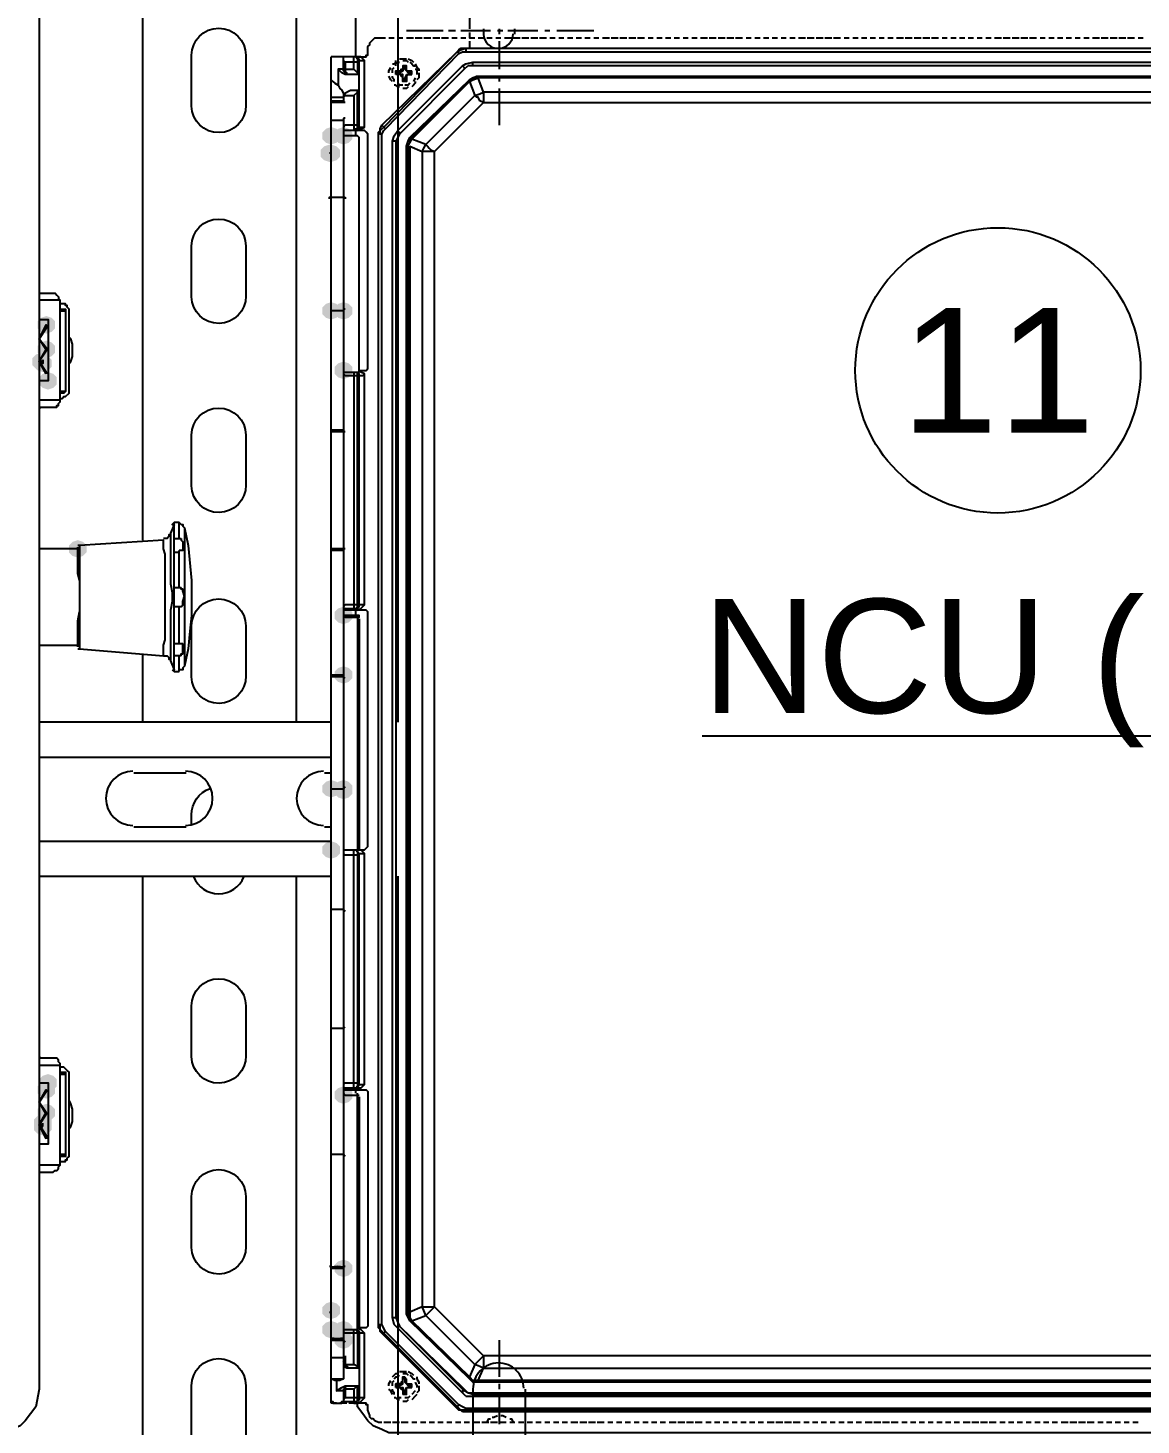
# Model space of a CAD drawing. Header units: feet. Extents: x -159 to 1687, y -48 to 1556.
# Drawn here: x 1329.73 to 1341.44, y 1058.25 to 1072.95 of the extents above; entities that cross this region are included whole.
import ezdxf
from ezdxf.enums import TextEntityAlignment as Align

# ---------------------------------------------------------------- set-up
doc = ezdxf.new("R2010")
doc.units = ezdxf.units.FT
doc.header["$MEASUREMENT"] = 0
for name, color, linetype in [('E-TEXT', 7, 'Continuous'), ('G-ANNO-TEXT', 1, 'Continuous'), ('PDF8_LP_OBJ-Hidden', 7, 'Continuous'), ('PDF8_LP_OBJ-Misc', 7, 'Continuous')]:
    doc.layers.add(name, color=color, linetype=linetype)
doc.styles.add('NEI-A', font='arial.ttf')

# ---------------------------------------------------------------- blocks, each defined once
blk = doc.blocks.new('CIRCTAG')
at = {"color": 0, "linetype": 'ByBlock', "lineweight": -2, "transparency": 16777216}
blk.add_circle((0, 0), 0.125, dxfattribs=at)
at = {"layer": 'E-TEXT', "color": 0, "transparency": 16777216, "style": 'NEI-A'}
blk.add_attdef('TAGNUMBER', text='', height=0.1, dxfattribs=at).set_placement((0, 0), align=Align.MIDDLE_CENTER)

msp = doc.modelspace()

# ---------------------------------------------------------------- hatches: boundary and pattern name
at = {"layer": 'PDF8_LP_OBJ-Misc', "transparency": 33554559}
for points in [[(1332.92076, 1071.90408), (1332.86554, 1071.88567), (1332.82872, 1071.84885), (1332.82872, 1071.77522), (1332.86554, 1071.7384), (1332.92076, 1071.71999), (1332.97599, 1071.7384), (1333.01281, 1071.77522), (1333.01281, 1071.84885), (1332.97599, 1071.88567)], [(1333.04963, 1071.90408), (1332.9944, 1071.88567), (1332.95758, 1071.84885), (1332.95758, 1071.77522), (1332.9944, 1071.7384), (1333.04963, 1071.71999), (1333.10486, 1071.7384), (1333.14168, 1071.77522), (1333.14168, 1071.84885), (1333.10486, 1071.88567)], [(1332.90235, 1071.71999), (1332.84713, 1071.70158), (1332.81031, 1071.66476), (1332.81031, 1071.59112), (1332.84713, 1071.5543), (1332.90235, 1071.53589), (1332.95758, 1071.5543), (1332.9944, 1071.59112), (1332.9944, 1071.66476), (1332.95758, 1071.70158)], [(1332.92076, 1071.71999), (1332.86554, 1071.70158), (1332.82872, 1071.66476), (1332.82872, 1071.59112), (1332.86554, 1071.5543), (1332.92076, 1071.53589), (1332.97599, 1071.5543), (1333.01281, 1071.59112), (1333.01281, 1071.66476), (1332.97599, 1071.70158)], [(1332.92076, 1070.06314), (1332.86554, 1070.04473), (1332.82872, 1070.00791), (1332.82872, 1069.93427), (1332.86554, 1069.89745), (1332.92076, 1069.87905), (1332.97599, 1069.89745), (1333.01281, 1069.93427), (1333.01281, 1070.00791), (1332.97599, 1070.04473)], [(1333.04963, 1070.06314), (1332.9944, 1070.04473), (1332.95758, 1070.00791), (1332.95758, 1069.93427), (1332.9944, 1069.89745), (1333.04963, 1069.87905), (1333.10486, 1069.89745), (1333.14168, 1069.93427), (1333.14168, 1070.00791), (1333.10486, 1070.04473)], [(1329.92414, 1069.91586), (1329.86891, 1069.89745), (1329.83209, 1069.86064), (1329.83209, 1069.787), (1329.86891, 1069.75018), (1329.92414, 1069.73177), (1329.97937, 1069.75018), (1330.01619, 1069.787), (1330.01619, 1069.86064), (1329.97937, 1069.89745)], [(1329.92414, 1069.65813), (1329.86891, 1069.63972), (1329.83209, 1069.6029), (1329.83209, 1069.52927), (1329.86891, 1069.49245), (1329.92414, 1069.47404), (1329.97937, 1069.49245), (1330.01619, 1069.52927), (1330.01619, 1069.6029), (1329.97937, 1069.63972)], [(1329.86891, 1069.52927), (1329.81368, 1069.51086), (1329.77687, 1069.47404), (1329.77687, 1069.4004), (1329.81368, 1069.36358), (1329.86891, 1069.34517), (1329.92414, 1069.36358), (1329.96096, 1069.4004), (1329.96096, 1069.47404), (1329.92414, 1069.51086)], [(1329.88732, 1069.51086), (1329.83209, 1069.49245), (1329.79528, 1069.45563), (1329.79528, 1069.38199), (1329.83209, 1069.34517), (1329.88732, 1069.32676), (1329.94255, 1069.34517), (1329.97937, 1069.38199), (1329.97937, 1069.45563), (1329.94255, 1069.49245)], [(1329.94255, 1069.32676), (1329.88732, 1069.30835), (1329.8505, 1069.27153), (1329.8505, 1069.1979), (1329.88732, 1069.16108), (1329.94255, 1069.14267), (1329.99778, 1069.16108), (1330.0346, 1069.1979), (1330.0346, 1069.27153), (1329.99778, 1069.30835)], [(1333.04963, 1069.43722), (1332.9944, 1069.41881), (1332.95758, 1069.38199), (1332.95758, 1069.30835), (1332.9944, 1069.27153), (1333.04963, 1069.25312), (1333.10486, 1069.27153), (1333.14168, 1069.30835), (1333.14168, 1069.38199), (1333.10486, 1069.41881)], [(1330.25551, 1067.55946), (1330.20028, 1067.54105), (1330.16346, 1067.50423), (1330.16346, 1067.43059), (1330.20028, 1067.39377), (1330.25551, 1067.37536), (1330.31074, 1067.39377), (1330.34756, 1067.43059), (1330.34756, 1067.50423), (1330.31074, 1067.54105)], [(1333.04963, 1066.8599), (1332.9944, 1066.84149), (1332.95758, 1066.80467), (1332.95758, 1066.73103), (1332.9944, 1066.69421), (1333.04963, 1066.67581), (1333.10486, 1066.69421), (1333.14168, 1066.73103), (1333.14168, 1066.80467), (1333.10486, 1066.84149)], [(1333.04963, 1066.23398), (1332.9944, 1066.21557), (1332.95758, 1066.17875), (1332.95758, 1066.10511), (1332.9944, 1066.06829), (1333.04963, 1066.04989), (1333.10486, 1066.06829), (1333.14168, 1066.10511), (1333.14168, 1066.17875), (1333.10486, 1066.21557)], [(1332.92076, 1065.03737), (1332.86554, 1065.01896), (1332.82872, 1064.98214), (1332.82872, 1064.9085), (1332.86554, 1064.87168), (1332.92076, 1064.85327), (1332.97599, 1064.87168), (1333.01281, 1064.9085), (1333.01281, 1064.98214), (1332.97599, 1065.01896)], [(1333.04963, 1065.03737), (1332.9944, 1065.01896), (1332.95758, 1064.98214), (1332.95758, 1064.9085), (1332.9944, 1064.87168), (1333.04963, 1064.85327), (1333.10486, 1064.87168), (1333.14168, 1064.9085), (1333.14168, 1064.98214), (1333.10486, 1065.01896)], [(1333.04963, 1065.01896), (1332.9944, 1065.00055), (1332.95758, 1064.96373), (1332.95758, 1064.89009), (1332.9944, 1064.85327), (1333.04963, 1064.83486), (1333.10486, 1064.85327), (1333.14168, 1064.89009), (1333.14168, 1064.96373), (1333.10486, 1065.00055)], [(1332.92076, 1064.39304), (1332.86554, 1064.37463), (1332.82872, 1064.33781), (1332.82872, 1064.26417), (1332.86554, 1064.22735), (1332.92076, 1064.20894), (1332.97599, 1064.22735), (1333.01281, 1064.26417), (1333.01281, 1064.33781), (1332.97599, 1064.37463)], [(1329.92414, 1061.87095), (1329.86891, 1061.85254), (1329.83209, 1061.81572), (1329.83209, 1061.74208), (1329.86891, 1061.70526), (1329.92414, 1061.68685), (1329.97937, 1061.70526), (1330.01619, 1061.74208), (1330.01619, 1061.81572), (1329.97937, 1061.85254)], [(1329.94255, 1061.94458), (1329.88732, 1061.92617), (1329.8505, 1061.88935), (1329.8505, 1061.81572), (1329.88732, 1061.7789), (1329.94255, 1061.76049), (1329.99778, 1061.7789), (1330.0346, 1061.81572), (1330.0346, 1061.88935), (1329.99778, 1061.92617)], [(1333.04963, 1061.81572), (1332.9944, 1061.79731), (1332.95758, 1061.76049), (1332.95758, 1061.68685), (1332.9944, 1061.65003), (1333.04963, 1061.63162), (1333.10486, 1061.65003), (1333.14168, 1061.68685), (1333.14168, 1061.76049), (1333.10486, 1061.79731)], [(1329.92414, 1061.63162), (1329.86891, 1061.61321), (1329.83209, 1061.57639), (1329.83209, 1061.50276), (1329.86891, 1061.46594), (1329.92414, 1061.44753), (1329.97937, 1061.46594), (1330.01619, 1061.50276), (1330.01619, 1061.57639), (1329.97937, 1061.61321)], [(1329.88732, 1061.52117), (1329.83209, 1061.50276), (1329.79528, 1061.46594), (1329.79528, 1061.3923), (1329.83209, 1061.35548), (1329.88732, 1061.33707), (1329.94255, 1061.35548), (1329.97937, 1061.3923), (1329.97937, 1061.46594), (1329.94255, 1061.50276)], [(1329.88732, 1061.48435), (1329.83209, 1061.46594), (1329.79528, 1061.42912), (1329.79528, 1061.35548), (1329.83209, 1061.31866), (1329.88732, 1061.30025), (1329.94255, 1061.31866), (1329.97937, 1061.35548), (1329.97937, 1061.42912), (1329.94255, 1061.46594)], [(1333.04963, 1059.99318), (1332.9944, 1059.97477), (1332.95758, 1059.93796), (1332.95758, 1059.86432), (1332.9944, 1059.8275), (1333.04963, 1059.80909), (1333.10486, 1059.8275), (1333.14168, 1059.86432), (1333.14168, 1059.93796), (1333.10486, 1059.97477)], [(1332.92076, 1059.55136), (1332.86554, 1059.53295), (1332.82872, 1059.49613), (1332.82872, 1059.42249), (1332.86554, 1059.38567), (1332.92076, 1059.36726), (1332.97599, 1059.38567), (1333.01281, 1059.42249), (1333.01281, 1059.49613), (1332.97599, 1059.53295)], [(1332.92076, 1059.34885), (1332.86554, 1059.33044), (1332.82872, 1059.29363), (1332.82872, 1059.21999), (1332.86554, 1059.18317), (1332.92076, 1059.16476), (1332.97599, 1059.18317), (1333.01281, 1059.21999), (1333.01281, 1059.29363), (1332.97599, 1059.33044)], [(1333.04963, 1059.34885), (1332.9944, 1059.33044), (1332.95758, 1059.29363), (1332.95758, 1059.21999), (1332.9944, 1059.18317), (1333.04963, 1059.16476), (1333.10486, 1059.18317), (1333.14168, 1059.21999), (1333.14168, 1059.29363), (1333.10486, 1059.33044)], [(1333.04963, 1059.2384), (1332.9944, 1059.21999), (1332.95758, 1059.18317), (1332.95758, 1059.10953), (1332.9944, 1059.07271), (1333.04963, 1059.0543), (1333.10486, 1059.07271), (1333.14168, 1059.10953), (1333.14168, 1059.18317), (1333.10486, 1059.21999)]]:
    msp.add_hatch(color=256, dxfattribs=at).paths.add_polyline_path(points)

# ---------------------------------------------------------------- linework, layer by layer
at = {"color": 1}
for points in [[(1331.11111, 1123.70604), (1331.48887, 1122.46565), (1333.68348, 1121.47693), (1337.53304, 1122.5016), (1341.83232, 1123.47235), (1345.14223, 1123.05888), (1347.26488, 1118.43886), (1347.48285, 1113.72258), (1347.48337, 1106.64059), (1347.39228, 1093.00311), (1347.34645, 1078.92862), (1346.93039, 1071.62927), (1346.22217, 1069.59654)], [(1331.75346, 1123.68481), (1332.11366, 1122.46993), (1333.82462, 1121.97498), (1336.34604, 1122.33495), (1339.63288, 1122.91989), (1342.42445, 1123.27985), (1344.04536, 1123.41484), (1345.44114, 1123.09987), (1346.2516, 1121.97498), (1346.70185, 1119.59022), (1346.97201, 1109.55621), (1346.96263, 1098.33817), (1347.03399, 1081.90764), (1347.46603, 1074.49584), (1346.96199, 1071.47356), (1346.16991, 1069.74654), (1346.09186, 1069.74679)]]:
    msp.add_spline(points, degree=3, dxfattribs=at)
at = {"layer": 'PDF8_LP_OBJ-Hidden', "lineweight": 25}
for p, q in [((1333.67555, 1072.45636), (1333.60191, 1072.45636)), ((1333.71237, 1058.74134), (1333.67555, 1058.74134)), ((1333.69396, 1058.75975), (1333.69396, 1058.70452)), ((1333.67555, 1058.68611), (1333.60191, 1058.68611)), ((1333.67555, 1058.6493), (1333.67555, 1058.57566)), ((1333.71237, 1058.57566), (1333.71237, 1058.6493))]:
    msp.add_line(p, q, dxfattribs=at)
for points in [[(1334.66966, 1073.24797), (1334.57761, 1073.24797), (1334.52238, 1073.22956), (1334.48557, 1073.21115), (1334.44875, 1073.17433), (1334.41193, 1073.13751), (1334.39352, 1073.10069), (1334.37511, 1073.04547), (1334.37511, 1072.93501)], [(1334.37511, 1072.89819), (1334.37511, 1072.84296), (1334.43034, 1072.84296)], [(1333.1785, 1072.64046), (1333.28895, 1072.64046), (1333.28895, 1072.65887), (1333.30736, 1072.65887), (1333.30736, 1072.75092), (1333.32577, 1072.76933), (1333.32577, 1072.78773), (1333.36259, 1072.82455), (1333.381, 1072.84296), (1333.49146, 1072.84296)], [(1333.52828, 1072.84296), (1333.5835, 1072.84296)], [(1333.62032, 1072.84296), (1333.67555, 1072.84296)], [(1333.71237, 1072.84296), (1333.78601, 1072.84296)], [(1333.80442, 1072.84296), (1333.87805, 1072.84296)], [(1333.89646, 1072.84296), (1333.9701, 1072.84296)], [(1333.98851, 1072.84296), (1334.06215, 1072.84296)], [(1334.08056, 1072.84296), (1334.1542, 1072.84296)], [(1334.19101, 1072.84296), (1334.24624, 1072.84296)], [(1334.28306, 1072.84296), (1334.33829, 1072.84296)], [(1334.37511, 1072.80614), (1334.37511, 1072.73251)], [(1334.46716, 1072.84296), (1334.52238, 1072.84296)], [(1334.5592, 1072.84296), (1334.61443, 1072.84296)], [(1334.65125, 1072.84296), (1334.70648, 1072.84296)], [(1334.7433, 1072.84296), (1334.81694, 1072.84296)], [(1334.83534, 1072.84296), (1334.90898, 1072.84296)], [(1334.92739, 1072.84296), (1335.00103, 1072.84296)], [(1335.01944, 1072.84296), (1335.09308, 1072.84296)], [(1335.11149, 1072.84296), (1335.18512, 1072.84296)], [(1335.22194, 1072.84296), (1335.27717, 1072.84296)], [(1335.31399, 1072.84296), (1335.36922, 1072.84296)], [(1335.40604, 1072.84296), (1335.46126, 1072.84296)], [(1335.49808, 1072.84296), (1335.55331, 1072.84296)], [(1335.59013, 1072.84296), (1335.64536, 1072.84296)], [(1335.68218, 1072.84296), (1335.73741, 1072.84296)], [(1335.77423, 1072.84296), (1335.84786, 1072.84296)], [(1335.86627, 1072.84296), (1335.93991, 1072.84296)], [(1335.95832, 1072.84296), (1336.03196, 1072.84296)], [(1336.05037, 1072.84296), (1336.124, 1072.84296)], [(1336.14241, 1072.84296), (1336.21605, 1072.84296)], [(1336.25287, 1072.84296), (1336.3081, 1072.84296)], [(1336.34492, 1072.84296), (1336.40015, 1072.84296)], [(1336.43696, 1072.84296), (1336.49219, 1072.84296)], [(1336.52901, 1072.84296), (1336.58424, 1072.84296)], [(1336.62106, 1072.84296), (1336.67629, 1072.84296)], [(1336.71311, 1072.84296), (1336.76833, 1072.84296)], [(1336.80515, 1072.84296), (1336.87879, 1072.84296)], [(1336.8972, 1072.84296), (1336.97084, 1072.84296)], [(1336.98925, 1072.84296), (1337.06288, 1072.84296)], [(1337.08129, 1072.84296), (1337.15493, 1072.84296)], [(1337.17334, 1072.84296), (1337.24698, 1072.84296)], [(1337.2838, 1072.84296), (1337.33903, 1072.84296)], [(1337.37585, 1072.84296), (1337.43107, 1072.84296)], [(1337.46789, 1072.84296), (1337.52312, 1072.84296)], [(1337.55994, 1072.84296), (1337.61517, 1072.84296)], [(1337.65199, 1072.84296), (1337.70721, 1072.84296)], [(1337.74403, 1072.84296), (1337.79926, 1072.84296)], [(1337.83608, 1072.84296), (1337.90972, 1072.84296)], [(1337.92813, 1072.84296), (1338.00177, 1072.84296)], [(1338.02018, 1072.84296), (1338.09381, 1072.84296)], [(1338.11222, 1072.84296), (1338.18586, 1072.84296)], [(1338.20427, 1072.84296), (1338.27791, 1072.84296)], [(1338.31473, 1072.84296), (1338.36995, 1072.84296)], [(1338.40677, 1072.84296), (1338.462, 1072.84296)], [(1338.49882, 1072.84296), (1338.55405, 1072.84296)], [(1338.59087, 1072.84296), (1338.6461, 1072.84296)], [(1338.68291, 1072.84296), (1338.73814, 1072.84296)], [(1338.77496, 1072.84296), (1338.83019, 1072.84296)], [(1338.86701, 1072.84296), (1338.94065, 1072.84296)], [(1338.95906, 1072.84296), (1339.03269, 1072.84296)], [(1339.0511, 1072.84296), (1339.12474, 1072.84296)], [(1339.14315, 1072.84296), (1339.21679, 1072.84296)], [(1339.2352, 1072.84296), (1339.30883, 1072.84296)], [(1339.34565, 1072.84296), (1339.40088, 1072.84296)], [(1339.4377, 1072.84296), (1339.49293, 1072.84296)], [(1339.52975, 1072.84296), (1339.58498, 1072.84296)], [(1339.62179, 1072.84296), (1339.67702, 1072.84296)], [(1339.71384, 1072.84296), (1339.76907, 1072.84296)], [(1339.80589, 1072.84296), (1339.86112, 1072.84296)], [(1339.89794, 1072.84296), (1339.97157, 1072.84296)], [(1339.98998, 1072.84296), (1340.06362, 1072.84296)], [(1340.08203, 1072.84296), (1340.15567, 1072.84296)], [(1340.17408, 1072.84296), (1340.24772, 1072.84296)], [(1340.26612, 1072.84296), (1340.33976, 1072.84296)], [(1340.37658, 1072.84296), (1340.43181, 1072.84296)], [(1340.46863, 1072.84296), (1340.52386, 1072.84296)], [(1340.56068, 1072.84296), (1340.6159, 1072.84296)], [(1340.65272, 1072.84296), (1340.70795, 1072.84296)], [(1340.74477, 1072.84296), (1340.8, 1072.84296)], [(1340.83682, 1072.84296), (1340.89205, 1072.84296)], [(1340.92886, 1072.84296), (1341.0025, 1072.84296)], [(1341.02091, 1072.84296), (1341.09455, 1072.84296)], [(1341.11296, 1072.84296), (1341.1866, 1072.84296)], [(1341.20501, 1072.84296), (1341.27864, 1072.84296)], [(1341.29705, 1072.84296), (1341.37069, 1072.84296)], [(1341.40751, 1072.84296), (1341.46274, 1072.84296)], [(1333.56509, 1072.56682), (1333.5835, 1072.56682), (1333.60191, 1072.58523), (1333.60191, 1072.60364)], [(1333.60191, 1072.54841), (1333.60191, 1072.56682), (1333.62032, 1072.58523), (1333.63873, 1072.58523)], [(1333.63873, 1072.62205), (1333.71237, 1072.62205)], [(1333.67555, 1072.60364), (1333.71237, 1072.60364), (1333.73078, 1072.58523)], [(1333.73078, 1072.62205), (1333.7676, 1072.60364), (1333.78601, 1072.58523)], [(1333.74919, 1072.58523), (1333.7676, 1072.56682), (1333.78601, 1072.54841), (1333.80442, 1072.54841)], [(1333.80442, 1072.56682), (1333.82283, 1072.53), (1333.84124, 1072.51159), (1333.84124, 1072.49318)], [(1333.52828, 1072.47477), (1333.52828, 1072.49318), (1333.54668, 1072.53)], [(1333.56509, 1072.38273), (1333.54668, 1072.40114), (1333.52828, 1072.43796)], [(1333.56509, 1072.47477), (1333.56509, 1072.51159), (1333.5835, 1072.53)], [(1333.5835, 1072.38273), (1333.5835, 1072.40114), (1333.56509, 1072.41955), (1333.56509, 1072.43796)], [(1333.60191, 1072.49318), (1333.67555, 1072.49318), (1333.63873, 1072.47477), (1333.63873, 1072.49318)], [(1333.60191, 1072.45636), (1333.60191, 1072.49318), (1333.62032, 1072.47477), (1333.63873, 1072.47477)], [(1333.62032, 1072.45636), (1333.62032, 1072.47477)], [(1333.65714, 1072.49318), (1333.65714, 1072.51159), (1333.67555, 1072.51159)], [(1333.71237, 1072.38273), (1333.67555, 1072.38273), (1333.67555, 1072.45636), (1333.65714, 1072.43796), (1333.67555, 1072.43796)], [(1333.65714, 1072.43796), (1333.65714, 1072.45636)], [(1333.73078, 1072.49318), (1333.73078, 1072.47477), (1333.71237, 1072.49318), (1333.71237, 1072.54841), (1333.67555, 1072.54841), (1333.67555, 1072.49318)], [(1333.69396, 1072.54841), (1333.69396, 1072.51159)], [(1333.71237, 1072.51159), (1333.69396, 1072.51159), (1333.71237, 1072.49318), (1333.7676, 1072.49318)], [(1333.71237, 1072.45636), (1333.71237, 1072.38273), (1333.69396, 1072.40114), (1333.69396, 1072.41955)], [(1333.71237, 1072.45636), (1333.69396, 1072.41955), (1333.71237, 1072.41955)], [(1333.71237, 1072.45636), (1333.7676, 1072.45636)], [(1333.73078, 1072.45636), (1333.71237, 1072.43796)], [(1333.7676, 1072.47477), (1333.73078, 1072.47477)], [(1333.7676, 1072.45636), (1333.7676, 1072.49318)], [(1333.80442, 1072.41955), (1333.78601, 1072.38273)], [(1333.80442, 1072.51159), (1333.82283, 1072.51159), (1333.82283, 1072.45636)], [(1333.84124, 1072.47477), (1333.84124, 1072.41955), (1333.82283, 1072.40114)], [(1333.63873, 1072.3275), (1333.62032, 1072.3275), (1333.60191, 1072.34591), (1333.5835, 1072.34591)], [(1333.67555, 1072.34591), (1333.63873, 1072.34591), (1333.62032, 1072.36432)], [(1333.69396, 1072.40114), (1333.67555, 1072.40114)], [(1333.73078, 1072.3275), (1333.71237, 1072.30909), (1333.67555, 1072.30909)], [(1333.74919, 1072.36432), (1333.73078, 1072.34591), (1333.69396, 1072.34591)], [(1333.80442, 1072.38273), (1333.80442, 1072.36432), (1333.78601, 1072.34591), (1333.7676, 1072.3275)], [(1333.56509, 1058.75975), (1333.5835, 1058.77816), (1333.60191, 1058.79657), (1333.62032, 1058.79657)], [(1333.5835, 1058.74134), (1333.60191, 1058.75975), (1333.62032, 1058.75975), (1333.63873, 1058.77816)], [(1333.63873, 1058.81498), (1333.71237, 1058.81498)], [(1333.67555, 1058.79657), (1333.71237, 1058.79657), (1333.73078, 1058.77816)], [(1333.67555, 1058.68611), (1333.67555, 1058.75975), (1333.69396, 1058.75975)], [(1333.73078, 1058.68611), (1333.73078, 1058.66771), (1333.71237, 1058.68611), (1333.71237, 1058.74134)], [(1333.73078, 1058.81498), (1333.7676, 1058.79657), (1333.78601, 1058.77816)], [(1333.74919, 1058.77816), (1333.7676, 1058.75975), (1333.78601, 1058.74134), (1333.80442, 1058.74134)], [(1333.82283, 1058.75975), (1333.82283, 1058.74134), (1333.84124, 1058.70452), (1333.84124, 1058.68611)], [(1333.52828, 1058.66771), (1333.52828, 1058.68611), (1333.54668, 1058.72293)], [(1333.56509, 1058.57566), (1333.54668, 1058.61248), (1333.52828, 1058.63089)], [(1333.56509, 1058.66771), (1333.56509, 1058.70452), (1333.5835, 1058.72293)], [(1333.5835, 1058.57566), (1333.5835, 1058.59407), (1333.56509, 1058.61248), (1333.56509, 1058.63089)], [(1333.60191, 1058.6493), (1333.60191, 1058.68611), (1333.62032, 1058.66771)], [(1333.60191, 1058.6493), (1333.67555, 1058.6493), (1333.65714, 1058.63089), (1333.67555, 1058.63089)], [(1333.62032, 1058.6493), (1333.62032, 1058.66771), (1333.63873, 1058.66771)], [(1333.67555, 1058.68611), (1333.63873, 1058.66771), (1333.63873, 1058.68611)], [(1333.67555, 1058.70452), (1333.65714, 1058.70452), (1333.65714, 1058.68611)], [(1333.65714, 1058.63089), (1333.65714, 1058.6493)], [(1333.69396, 1058.61248), (1333.69396, 1058.59407), (1333.71237, 1058.57566), (1333.67555, 1058.57566)], [(1333.69396, 1058.59407), (1333.67555, 1058.59407)], [(1333.71237, 1058.70452), (1333.69396, 1058.70452), (1333.71237, 1058.68611), (1333.7676, 1058.68611)], [(1333.71237, 1058.61248), (1333.69396, 1058.61248), (1333.71237, 1058.6493)], [(1333.71237, 1058.6493), (1333.7676, 1058.6493)], [(1333.7676, 1058.66771), (1333.73078, 1058.66771)], [(1333.7676, 1058.6493), (1333.7676, 1058.68611)], [(1333.80442, 1058.61248), (1333.7676, 1058.57566)], [(1333.80442, 1058.70452), (1333.82283, 1058.66771), (1333.82283, 1058.6493)], [(1333.84124, 1058.66771), (1333.84124, 1058.61248), (1333.82283, 1058.59407)], [(1332.97599, 1058.48361), (1332.92076, 1058.48361)], [(1333.08645, 1058.48361), (1333.01281, 1058.48361)], [(1333.1785, 1058.48361), (1333.10486, 1058.48361)], [(1333.45464, 1058.28111), (1333.41782, 1058.28111), (1333.381, 1058.29952), (1333.36259, 1058.31793), (1333.34418, 1058.31793), (1333.32577, 1058.33634), (1333.32577, 1058.35475), (1333.30736, 1058.40997), (1333.30736, 1058.4652), (1333.28895, 1058.4652), (1333.28895, 1058.48361), (1333.19691, 1058.48361)], [(1333.63873, 1058.52043), (1333.62032, 1058.52043), (1333.60191, 1058.53884), (1333.5835, 1058.53884)], [(1333.65714, 1058.53884), (1333.63873, 1058.53884), (1333.62032, 1058.55725)], [(1333.73078, 1058.52043), (1333.71237, 1058.50202), (1333.67555, 1058.50202)], [(1333.74919, 1058.55725), (1333.73078, 1058.53884), (1333.69396, 1058.53884)], [(1333.82283, 1058.57566), (1333.80442, 1058.55725), (1333.7676, 1058.52043)], [(1334.5592, 1058.28111), (1334.57761, 1058.31793), (1334.59602, 1058.31793)], [(1334.61443, 1058.33634), (1334.63284, 1058.33634), (1334.66966, 1058.35475)], [(1334.70648, 1058.35475), (1334.72489, 1058.35475), (1334.76171, 1058.33634)], [(1334.79853, 1058.31793), (1334.81694, 1058.31793), (1334.83534, 1058.28111)], [(1333.54668, 1058.28111), (1333.47305, 1058.28111)], [(1333.63873, 1058.28111), (1333.56509, 1058.28111)], [(1333.73078, 1058.28111), (1333.65714, 1058.28111)], [(1333.82283, 1058.28111), (1333.7676, 1058.28111)], [(1333.91487, 1058.28111), (1333.85964, 1058.28111)], [(1334.00692, 1058.28111), (1333.95169, 1058.28111)], [(1334.09897, 1058.28111), (1334.04374, 1058.28111)], [(1334.19101, 1058.28111), (1334.13579, 1058.28111)], [(1334.28306, 1058.28111), (1334.22783, 1058.28111)], [(1334.37511, 1058.28111), (1334.31988, 1058.28111)], [(1334.48557, 1058.28111), (1334.41193, 1058.28111)], [(1334.57761, 1058.28111), (1334.50397, 1058.28111)], [(1334.66966, 1058.28111), (1334.59602, 1058.28111)], [(1334.76171, 1058.28111), (1334.68807, 1058.28111)], [(1334.85375, 1058.28111), (1334.79853, 1058.28111)], [(1334.9458, 1058.28111), (1334.89057, 1058.28111)], [(1335.03785, 1058.28111), (1334.98262, 1058.28111)], [(1335.1299, 1058.28111), (1335.07467, 1058.28111)], [(1335.22194, 1058.28111), (1335.16671, 1058.28111)], [(1335.31399, 1058.28111), (1335.25876, 1058.28111)], [(1335.40604, 1058.28111), (1335.35081, 1058.28111)], [(1335.51649, 1058.28111), (1335.44286, 1058.28111)], [(1335.60854, 1058.28111), (1335.5349, 1058.28111)], [(1335.70059, 1058.28111), (1335.62695, 1058.28111)], [(1335.79263, 1058.28111), (1335.719, 1058.28111)], [(1335.88468, 1058.28111), (1335.82945, 1058.28111)], [(1335.97673, 1058.28111), (1335.9215, 1058.28111)], [(1336.06878, 1058.28111), (1336.01355, 1058.28111)], [(1336.16082, 1058.28111), (1336.10559, 1058.28111)], [(1336.25287, 1058.28111), (1336.19764, 1058.28111)], [(1336.34492, 1058.28111), (1336.28969, 1058.28111)], [(1336.43696, 1058.28111), (1336.38174, 1058.28111)], [(1336.54742, 1058.28111), (1336.47378, 1058.28111)], [(1336.63947, 1058.28111), (1336.56583, 1058.28111)], [(1336.73152, 1058.28111), (1336.65788, 1058.28111)], [(1336.82356, 1058.28111), (1336.74992, 1058.28111)], [(1336.91561, 1058.28111), (1336.86038, 1058.28111)], [(1337.00766, 1058.28111), (1336.95243, 1058.28111)], [(1337.0997, 1058.28111), (1337.04448, 1058.28111)], [(1337.19175, 1058.28111), (1337.13652, 1058.28111)], [(1337.2838, 1058.28111), (1337.22857, 1058.28111)], [(1337.37585, 1058.28111), (1337.32062, 1058.28111)], [(1337.46789, 1058.28111), (1337.41266, 1058.28111)], [(1337.57835, 1058.28111), (1337.50471, 1058.28111)], [(1337.6704, 1058.28111), (1337.59676, 1058.28111)], [(1337.76244, 1058.28111), (1337.68881, 1058.28111)], [(1337.85449, 1058.28111), (1337.78085, 1058.28111)], [(1337.94654, 1058.28111), (1337.89131, 1058.28111)], [(1338.03858, 1058.28111), (1337.98336, 1058.28111)], [(1338.13063, 1058.28111), (1338.0754, 1058.28111)], [(1338.22268, 1058.28111), (1338.16745, 1058.28111)], [(1338.31473, 1058.28111), (1338.2595, 1058.28111)], [(1338.40677, 1058.28111), (1338.35154, 1058.28111)], [(1338.49882, 1058.28111), (1338.44359, 1058.28111)], [(1338.60928, 1058.28111), (1338.53564, 1058.28111)], [(1338.70132, 1058.28111), (1338.62769, 1058.28111)], [(1338.79337, 1058.28111), (1338.71973, 1058.28111)], [(1338.88542, 1058.28111), (1338.81178, 1058.28111)], [(1338.97747, 1058.28111), (1338.92224, 1058.28111)], [(1339.06951, 1058.28111), (1339.01428, 1058.28111)], [(1339.16156, 1058.28111), (1339.10633, 1058.28111)], [(1339.25361, 1058.28111), (1339.19838, 1058.28111)], [(1339.34565, 1058.28111), (1339.29043, 1058.28111)], [(1339.4377, 1058.28111), (1339.38247, 1058.28111)], [(1339.52975, 1058.28111), (1339.47452, 1058.28111)], [(1339.6402, 1058.28111), (1339.56657, 1058.28111)], [(1339.73225, 1058.28111), (1339.65861, 1058.28111)], [(1339.8243, 1058.28111), (1339.75066, 1058.28111)], [(1339.91635, 1058.28111), (1339.84271, 1058.28111)], [(1340.00839, 1058.28111), (1339.95316, 1058.28111)], [(1340.10044, 1058.28111), (1340.04521, 1058.28111)], [(1340.19249, 1058.28111), (1340.13726, 1058.28111)], [(1340.28453, 1058.28111), (1340.22931, 1058.28111)], [(1340.37658, 1058.28111), (1340.32135, 1058.28111)], [(1340.46863, 1058.28111), (1340.4134, 1058.28111)], [(1340.56068, 1058.28111), (1340.50545, 1058.28111)], [(1340.67113, 1058.28111), (1340.59749, 1058.28111)], [(1340.76318, 1058.28111), (1340.68954, 1058.28111)], [(1340.85523, 1058.28111), (1340.78159, 1058.28111)], [(1340.94727, 1058.28111), (1340.87364, 1058.28111)], [(1341.03932, 1058.28111), (1340.98409, 1058.28111)], [(1341.13137, 1058.28111), (1341.07614, 1058.28111)], [(1341.22341, 1058.28111), (1341.16819, 1058.28111)], [(1341.31546, 1058.28111), (1341.26023, 1058.28111)], [(1341.40751, 1058.28111), (1341.35228, 1058.28111)]]:
    msp.add_lwpolyline(points, dxfattribs=at)
at = {"layer": 'PDF8_LP_OBJ-Misc', "lineweight": 25}
for p, q in [((1334.28306, 1072.73251), (1345.1078, 1072.73251)), ((1332.92076, 1058.48361), (1332.92076, 1072.64046)), ((1333.23372, 1072.64046), (1332.92076, 1072.64046)), ((1333.19691, 1072.62205), (1333.19691, 1072.45636)), ((1345.03417, 1072.54841), (1334.3567, 1072.54841)), ((1333.06804, 1072.16181), (1332.92076, 1072.16181)), ((1333.41782, 1059.27522), (1333.41782, 1071.84885)), ((1329.92414, 1069.58449), (1329.92414, 1069.54768)), ((1333.16009, 1069.32676), (1333.16009, 1066.82308)), ((1331.26803, 1067.57787), (1331.34167, 1067.57787)), ((1331.32326, 1067.0624), (1331.32326, 1067.449)), ((1331.34167, 1066.8599), (1331.26803, 1066.8599)), ((1330.25551, 1066.43648), (1330.25551, 1066.71262)), ((1331.34167, 1066.34444), (1331.26803, 1066.34444)), ((1333.23372, 1061.79731), (1333.04963, 1061.79731)), ((1333.19691, 1059.2384), (1333.19691, 1058.8518)), ((1334.30147, 1058.39156), (1333.41782, 1059.27522)), ((1333.16009, 1058.63089), (1333.16009, 1058.48361)), ((1333.19691, 1058.50202), (1333.19691, 1058.66771))]:
    msp.add_line(p, q, dxfattribs=at)
for points in [[(1330.93666, 1083.63089), (1330.93666, 1067.55946)], [(1332.55669, 1065.64488), (1332.55669, 1083.63089)], [(1329.8505, 1073.41366), (1329.8505, 1058.63089), (1329.81368, 1058.44679), (1329.70323, 1058.29952), (1329.648, 1058.24429), (1329.55595, 1058.20747), (1329.48231, 1058.17065), (1317.148, 1058.17065), (1317.07436, 1058.20747), (1316.98232, 1058.24429), (1316.92709, 1058.29952), (1316.87186, 1058.37315), (1316.81663, 1058.44679), (1316.81663, 1058.48361)], [(1333.1785, 1072.64046), (1333.1785, 1073.41366)], [(1346.23078, 1073.41366), (1346.23078, 1058.63089), (1346.19396, 1058.44679), (1346.0835, 1058.29952), (1346.02827, 1058.24429), (1345.93623, 1058.20747), (1345.86259, 1058.17065), (1333.52828, 1058.17065), (1333.45464, 1058.20747), (1333.36259, 1058.24429), (1333.30736, 1058.29952), (1333.25213, 1058.37315), (1333.19691, 1058.44679), (1333.19691, 1058.48361)], [(1333.62444, 1065.64488), (1333.62444, 1073.41366)], [(1334.09897, 1072.9166), (1333.71237, 1072.9166)], [(1334.22783, 1072.9166), (1334.1542, 1072.9166)], [(1334.59602, 1072.9166), (1334.28306, 1072.9166)], [(1334.72489, 1072.9166), (1334.66966, 1072.9166)], [(1334.68807, 1072.93501), (1334.68807, 1072.87978)], [(1335.09308, 1072.9166), (1334.78012, 1072.9166)], [(1334.85375, 1072.87978), (1334.85375, 1072.93501)], [(1335.22194, 1072.9166), (1335.16671, 1072.9166)], [(1335.68218, 1072.9166), (1335.29558, 1072.9166)], [(1333.45464, 1071.83044), (1333.47305, 1071.86726), (1333.49146, 1071.88567), (1334.26465, 1072.67728), (1334.30147, 1072.69569), (1345.08939, 1072.69569), (1345.12621, 1072.67728), (1345.14462, 1072.67728), (1345.14462, 1072.69569), (1345.1078, 1072.7141), (1345.05258, 1072.73251)], [(1334.26465, 1072.67728), (1334.24624, 1072.69569), (1334.28306, 1072.7141), (1334.33829, 1072.73251), (1334.33829, 1072.69569)], [(1334.24624, 1072.69569), (1334.26465, 1072.7141), (1334.28306, 1072.73251)], [(1334.68807, 1072.80614), (1334.68807, 1072.51159)], [(1333.08645, 1072.45636), (1333.08645, 1072.47477), (1333.06804, 1072.47477), (1333.04963, 1072.49318), (1333.04963, 1072.64046)], [(1333.06804, 1072.58523), (1333.04963, 1072.60364)], [(1333.06804, 1072.51159), (1333.16009, 1072.51159), (1333.16009, 1072.64046)], [(1333.06804, 1072.58523), (1333.06804, 1072.47477), (1333.08645, 1072.45636)], [(1333.19691, 1072.58523), (1333.06804, 1072.58523)], [(1333.1785, 1072.64046), (1333.19691, 1072.62205)], [(1333.19691, 1072.64046), (1333.21532, 1072.60364), (1333.19691, 1072.58523)], [(1333.19691, 1071.86726), (1333.23372, 1071.88567), (1333.27054, 1071.90408), (1333.27054, 1072.60364)], [(1333.21532, 1071.88567), (1333.21532, 1072.60364), (1333.27054, 1072.60364), (1333.23372, 1072.64046)], [(1333.49146, 1071.88567), (1333.45464, 1071.92249), (1334.24624, 1072.69569), (1333.47305, 1071.90408)], [(1334.33829, 1058.55725), (1333.5835, 1059.31204), (1333.56509, 1059.38567), (1333.56509, 1071.75681), (1333.5835, 1071.81204), (1333.62032, 1071.86726), (1334.30147, 1072.54841), (1334.33829, 1072.56682), (1334.41193, 1072.58523), (1344.97894, 1072.58523)], [(1334.41193, 1072.54841), (1334.41193, 1072.58523)], [(1333.04963, 1072.51159), (1332.9944, 1072.51159), (1332.9944, 1072.34591)], [(1333.21532, 1072.45636), (1333.06804, 1072.45636), (1333.03122, 1072.47477), (1332.9944, 1072.51159)], [(1333.06804, 1072.49318), (1333.04963, 1072.51159)], [(1333.19691, 1072.47477), (1333.16009, 1072.51159)], [(1333.63873, 1071.83044), (1334.31988, 1072.51159)], [(1334.30147, 1072.54841), (1334.31988, 1072.53), (1334.31988, 1072.51159), (1334.3567, 1072.54841)], [(1345.01576, 1072.38273), (1344.97894, 1072.40114), (1344.97894, 1072.41955), (1334.41193, 1072.41955), (1334.37511, 1072.38273), (1334.41193, 1072.40114), (1334.46716, 1072.41955), (1334.44875, 1072.43796), (1344.94212, 1072.43796), (1344.94212, 1072.41955), (1344.97894, 1072.40114)], [(1334.37511, 1072.40114), (1334.41193, 1072.41955), (1334.44875, 1072.43796)], [(1344.94212, 1072.41955), (1344.86848, 1072.27227), (1334.52238, 1072.27227), (1334.46716, 1072.41955)], [(1334.68807, 1072.43796), (1334.68807, 1072.38273)], [(1332.92076, 1072.40114), (1332.93917, 1072.38273), (1332.95758, 1072.36432), (1332.9944, 1072.34591), (1333.01281, 1072.30909), (1333.03122, 1072.29068), (1333.04963, 1072.25386), (1333.04963, 1072.16181)], [(1333.04963, 1072.25386), (1333.12327, 1072.29068), (1333.21532, 1072.29068)], [(1333.04963, 1072.21704), (1333.06804, 1072.23545), (1333.16009, 1072.23545), (1333.19691, 1072.27227)], [(1333.19691, 1071.86726), (1333.19691, 1072.29068)], [(1334.68807, 1072.30909), (1334.68807, 1071.92249)], [(1332.92076, 1072.21704), (1333.04963, 1072.21704)], [(1332.92076, 1072.18022), (1333.04963, 1072.18022)], [(1333.06804, 1072.25386), (1333.04963, 1072.23545)], [(1333.16009, 1072.23545), (1333.16009, 1071.86726), (1333.1785, 1071.88567), (1333.21532, 1071.88567)], [(1333.04963, 1071.99613), (1333.04963, 1058.74134), (1333.01281, 1058.72293), (1332.95758, 1058.72293), (1332.92076, 1058.74134), (1333.04963, 1058.74134)], [(1332.92076, 1071.97772), (1333.04963, 1071.97772)], [(1333.06804, 1071.99613), (1333.04963, 1071.99613)], [(1333.19691, 1071.92249), (1333.06804, 1071.92249), (1333.04963, 1071.90408)], [(1333.19691, 1066.82308), (1333.23372, 1066.84149), (1333.27054, 1066.87831), (1333.27054, 1069.30835), (1333.23372, 1069.32676), (1333.21532, 1069.34517), (1333.28895, 1069.34517), (1333.30736, 1069.36358), (1333.30736, 1071.83044), (1333.28895, 1071.84885), (1333.27054, 1071.86726), (1333.04963, 1071.86726)], [(1333.1785, 1071.81204), (1333.1785, 1071.86726)], [(1333.19691, 1071.92249), (1333.21532, 1071.90408), (1333.27054, 1071.90408)], [(1333.41782, 1071.84885), (1333.43623, 1071.86726)], [(1333.43623, 1071.88567), (1333.45464, 1071.92249)], [(1333.43623, 1071.86726), (1333.47305, 1071.90408)], [(1333.63873, 1071.83044), (1333.62032, 1071.79363), (1333.60191, 1071.7384)], [(1333.62032, 1071.86726), (1333.62032, 1071.84885), (1333.63873, 1071.84885), (1333.63873, 1071.83044)], [(1333.04963, 1069.32676), (1333.21532, 1069.32676), (1333.21532, 1071.79363), (1333.19691, 1071.81204), (1333.04963, 1071.81204)], [(1333.62032, 1071.79363), (1333.60191, 1071.75681), (1333.56509, 1071.75681)], [(1333.60191, 1071.7384), (1333.60191, 1059.38567), (1333.62032, 1059.33044)], [(1333.71237, 1071.70158), (1333.73078, 1071.75681), (1333.74919, 1071.79363)], [(1333.73078, 1059.4409), (1333.71237, 1059.42249), (1333.71237, 1071.70158)], [(1333.73078, 1071.70158), (1333.74919, 1071.7384), (1333.7676, 1071.77522), (1333.7676, 1071.79363), (1333.74919, 1071.77522), (1333.74919, 1071.7384), (1333.73078, 1071.71999), (1333.73078, 1059.40408), (1333.74919, 1059.38567)], [(1333.74919, 1071.70158), (1333.87805, 1071.64635), (1333.87805, 1059.49613), (1333.74919, 1059.4409)], [(1333.74919, 1071.70158), (1333.74919, 1059.36726), (1333.7676, 1059.34885), (1333.74919, 1059.38567)], [(1332.92076, 1071.62794), (1332.90235, 1071.62794)], [(1333.71237, 1059.42249), (1333.73078, 1071.48067)], [(1332.90235, 1071.1493), (1332.90235, 1071.16771), (1333.06804, 1071.16771)], [(1333.06804, 1071.16771), (1333.06804, 1071.1493)], [(1329.8505, 1070.15519), (1330.01619, 1070.15519), (1330.0346, 1070.13678), (1330.05301, 1070.11837), (1330.05301, 1070.09996), (1330.07142, 1070.08155)], [(1329.8505, 1068.95857), (1330.0346, 1068.95857), (1330.0346, 1068.97698), (1330.05301, 1068.97698), (1330.05301, 1068.99539), (1330.07142, 1069.0138), (1330.07142, 1070.08155), (1329.8505, 1070.08155)], [(1330.07142, 1069.05062), (1330.08983, 1069.05062), (1330.10824, 1069.06903), (1330.12664, 1069.06903), (1330.16346, 1069.10585), (1330.16346, 1069.9895), (1330.14505, 1070.00791), (1330.14505, 1070.02632), (1330.12664, 1070.02632), (1330.12664, 1070.04473), (1330.07142, 1070.04473)], [(1330.07142, 1069.9895), (1330.12664, 1069.9895), (1330.12664, 1069.12426), (1330.10824, 1069.10585), (1330.07142, 1069.10585)], [(1330.07142, 1069.97109), (1330.12664, 1069.97109)], [(1333.04963, 1069.97109), (1332.92076, 1069.97109)], [(1333.06804, 1069.9895), (1333.04963, 1069.9895)], [(1329.8505, 1069.87905), (1329.94255, 1069.87905), (1329.94255, 1069.23472), (1329.8505, 1069.23472)], [(1329.8505, 1069.67654), (1329.92414, 1069.82382), (1329.92414, 1069.787), (1329.8505, 1069.67654), (1329.92414, 1069.58449)], [(1329.92414, 1069.56609), (1329.8505, 1069.67654)], [(1330.16346, 1069.41881), (1330.18187, 1069.43722), (1330.20028, 1069.49245), (1330.20028, 1069.62131), (1330.18187, 1069.67654), (1330.16346, 1069.69495)], [(1329.92414, 1069.30835), (1329.8505, 1069.43722), (1329.92414, 1069.56609)], [(1329.92414, 1069.54768), (1329.8505, 1069.43722), (1329.92414, 1069.32676)], [(1329.92414, 1069.32676), (1329.92414, 1069.30835)], [(1333.1785, 1066.82308), (1333.19691, 1066.84149), (1333.21532, 1066.8599), (1333.21532, 1069.30835), (1333.19691, 1069.32676)], [(1333.1785, 1066.84149), (1333.19691, 1066.8599), (1333.19691, 1069.32676)], [(1333.04963, 1069.30835), (1333.06804, 1069.28994), (1333.25213, 1069.28994)], [(1333.25213, 1069.28994), (1333.27054, 1069.30835)], [(1330.07142, 1069.03221), (1329.8505, 1069.03221)], [(1330.12664, 1069.12426), (1330.07142, 1069.12426)], [(1329.8505, 1068.94016), (1329.86891, 1068.95857)], [(1332.92076, 1068.71925), (1333.04963, 1068.71925)], [(1332.92076, 1068.70084), (1333.06804, 1068.70084)], [(1331.24962, 1066.19716), (1331.26803, 1066.17875), (1331.26803, 1067.74355), (1331.24962, 1067.72514), (1331.26803, 1067.72514), (1331.23121, 1067.6331), (1331.23121, 1067.09922), (1331.24962, 1067.00718), (1331.24962, 1066.91513), (1331.23121, 1066.82308), (1331.23121, 1066.28921), (1331.26803, 1066.19716)], [(1331.32326, 1067.74355), (1331.26803, 1067.74355)], [(1331.32326, 1067.57787), (1331.32326, 1067.74355), (1331.34167, 1067.72514), (1331.36008, 1067.72514), (1331.36008, 1067.70673), (1331.37849, 1067.68832), (1331.37849, 1066.23398)], [(1330.25551, 1066.41807), (1330.27392, 1066.41807), (1331.15757, 1066.34444), (1331.15757, 1066.45489), (1331.17598, 1066.51012), (1331.17598, 1067.41218), (1331.15757, 1067.46741), (1331.15757, 1067.55946), (1330.27392, 1067.50423), (1330.27392, 1066.41807)], [(1331.23121, 1067.61469), (1331.2128, 1067.61469), (1331.2128, 1067.59628), (1331.19439, 1067.57787), (1331.15757, 1067.57787)], [(1331.37849, 1067.68832), (1331.4153, 1067.50423), (1331.45212, 1067.13604), (1331.45212, 1066.76785), (1331.43371, 1066.60217), (1331.4153, 1066.41807), (1331.37849, 1066.23398), (1331.36008, 1066.21557), (1331.36008, 1066.19716), (1331.32326, 1066.19716)], [(1331.34167, 1067.57787), (1331.34167, 1067.55946), (1331.36008, 1067.54105), (1331.36008, 1067.449), (1331.32326, 1067.449)], [(1330.25551, 1067.46741), (1329.8505, 1067.46741)], [(1330.27392, 1067.50423), (1330.25551, 1067.50423)], [(1330.27392, 1067.13604), (1330.25551, 1067.20968), (1330.25551, 1067.48582)], [(1331.32326, 1067.43059), (1331.26803, 1067.43059)], [(1333.06804, 1067.46741), (1332.92076, 1067.46741)], [(1333.04963, 1067.449), (1332.92076, 1067.449)], [(1330.27392, 1067.15445), (1330.25551, 1067.2465)], [(1331.26803, 1067.0624), (1331.34167, 1067.0624)], [(1331.34167, 1066.8599), (1331.36008, 1066.87831), (1331.36008, 1066.91513), (1331.37849, 1066.97036), (1331.36008, 1067.02558), (1331.36008, 1067.04399), (1331.34167, 1067.04399), (1331.34167, 1067.0624)], [(1331.32326, 1066.4733), (1331.32326, 1066.8599)], [(1333.27054, 1066.87831), (1333.06804, 1066.87831), (1333.04963, 1066.8599)], [(1333.04963, 1066.84149), (1333.1785, 1066.84149)], [(1333.27054, 1064.30099), (1333.30736, 1064.33781), (1333.30736, 1066.80467), (1333.28895, 1066.82308), (1333.04963, 1066.82308)], [(1333.1785, 1066.76785), (1333.1785, 1066.82308)], [(1330.25551, 1066.71262), (1330.27392, 1066.80467)], [(1330.25551, 1066.67581), (1330.27392, 1066.76785)], [(1333.04963, 1066.76785), (1333.06804, 1066.74944), (1333.21532, 1066.74944), (1333.21532, 1066.76785), (1333.04963, 1066.76785)], [(1333.19691, 1066.76785), (1333.19691, 1061.81572), (1333.1785, 1061.79731)], [(1333.21532, 1066.73103), (1333.21532, 1064.30099)], [(1329.8505, 1066.45489), (1330.25551, 1066.45489)], [(1331.26803, 1066.4733), (1331.36008, 1066.4733)], [(1331.34167, 1066.34444), (1331.34167, 1066.36285), (1331.36008, 1066.36285), (1331.36008, 1066.4733)], [(1330.93666, 1066.36285), (1330.93666, 1065.64488)], [(1331.15757, 1066.34444), (1331.19439, 1066.34444), (1331.2128, 1066.32603), (1331.2128, 1066.30762), (1331.23121, 1066.30762)], [(1331.32326, 1066.17875), (1331.32326, 1066.34444)], [(1331.26803, 1066.17875), (1331.32326, 1066.17875)], [(1332.92076, 1066.14193), (1333.04963, 1066.14193)], [(1333.06804, 1066.10511), (1333.04963, 1066.12352), (1332.92076, 1066.12352)], [(1332.92076, 1065.64488), (1329.8505, 1065.64488)], [(1329.8505, 1065.27669), (1332.92076, 1065.27669)], [(1330.84461, 1065.111), (1331.3969, 1065.111)], [(1332.85124, 1065.111), (1332.92076, 1065.111)], [(1332.92076, 1064.94532), (1333.04963, 1064.94532)], [(1333.06804, 1064.96373), (1333.04963, 1064.94532)], [(1331.3969, 1064.54031), (1330.84461, 1064.54031)], [(1332.92076, 1064.54031), (1332.85124, 1064.54031)], [(1329.8505, 1064.39304), (1332.92076, 1064.39304)], [(1333.04963, 1064.30099), (1333.27054, 1064.30099)], [(1333.19691, 1064.24576), (1333.06804, 1064.24576), (1333.04963, 1064.26417)], [(1333.16009, 1061.79731), (1333.16009, 1064.30099)], [(1333.1785, 1064.30099), (1333.19691, 1064.28258)], [(1333.19691, 1064.28258), (1333.21532, 1064.26417), (1333.19691, 1064.24576)], [(1333.19691, 1061.79731), (1333.21532, 1061.83413), (1333.21532, 1064.26417), (1333.27054, 1064.26417)], [(1333.23372, 1061.79731), (1333.27054, 1061.83413), (1333.27054, 1064.26417), (1333.23372, 1064.30099)], [(1329.8505, 1064.02485), (1332.92076, 1064.02485)], [(1330.93666, 1064.02485), (1330.93666, 1045.65224)], [(1332.55669, 1045.65224), (1332.55669, 1064.02485)], [(1333.62444, 1045.65224), (1333.62444, 1064.02485)], [(1333.04963, 1063.67507), (1332.92076, 1063.67507)], [(1333.04963, 1063.67507), (1333.06804, 1063.65666)], [(1333.04963, 1062.42323), (1332.92076, 1062.42323)], [(1333.04963, 1062.42323), (1333.06804, 1062.44164)], [(1329.86891, 1062.11027), (1329.8505, 1062.12868)], [(1329.8505, 1060.91366), (1329.99778, 1060.91366), (1330.01619, 1060.93206), (1330.0346, 1060.93206), (1330.05301, 1060.95047), (1330.05301, 1060.96888), (1330.07142, 1060.98729), (1330.07142, 1062.05504), (1330.05301, 1062.07345), (1330.05301, 1062.09186), (1330.0346, 1062.11027), (1329.8505, 1062.11027)], [(1329.8505, 1062.03663), (1330.07142, 1062.03663)], [(1330.07142, 1061.02411), (1330.12664, 1061.02411), (1330.12664, 1061.04252), (1330.14505, 1061.04252), (1330.14505, 1061.06093), (1330.16346, 1061.07934), (1330.16346, 1061.96299), (1330.14505, 1061.9814), (1330.12664, 1061.99981), (1330.10824, 1062.01822), (1330.07142, 1062.01822)], [(1329.8505, 1061.85254), (1329.94255, 1061.85254), (1329.94255, 1061.20821), (1329.8505, 1061.20821)], [(1330.07142, 1061.96299), (1330.12664, 1061.96299), (1330.12664, 1061.07934), (1330.07142, 1061.07934)], [(1330.07142, 1061.94458), (1330.12664, 1061.94458)], [(1333.04963, 1061.83413), (1333.06804, 1061.85254), (1333.19691, 1061.85254)], [(1333.19691, 1061.85254), (1333.21532, 1061.83413), (1333.27054, 1061.83413)], [(1329.92414, 1061.53958), (1329.92414, 1061.52117), (1329.8505, 1061.65003), (1329.92414, 1061.7789), (1329.92414, 1061.76049)], [(1329.92414, 1061.76049), (1329.8505, 1061.65003)], [(1333.04963, 1061.7789), (1333.28895, 1061.7789), (1333.30736, 1061.76049), (1333.30736, 1059.29363), (1333.28895, 1059.27522), (1333.21532, 1059.27522)], [(1333.04963, 1061.74208), (1333.06804, 1061.72367), (1333.21532, 1061.72367)], [(1333.04963, 1059.25681), (1333.19691, 1059.25681), (1333.19691, 1061.74208)], [(1333.1785, 1061.7789), (1333.16009, 1061.79731)], [(1333.1785, 1061.74208), (1333.1785, 1061.7789), (1333.19691, 1061.79731)], [(1333.21532, 1061.70526), (1333.21532, 1059.27522), (1333.19691, 1059.25681), (1333.21532, 1059.2384), (1333.21532, 1058.52043), (1333.19691, 1058.50202)], [(1329.92414, 1061.26343), (1329.8505, 1061.41071), (1329.92414, 1061.53958), (1329.8505, 1061.65003)], [(1330.16346, 1061.37389), (1330.18187, 1061.3923), (1330.20028, 1061.44753), (1330.20028, 1061.57639), (1330.18187, 1061.63162), (1330.16346, 1061.66844)], [(1329.92414, 1061.52117), (1329.8505, 1061.41071), (1329.92414, 1061.30025), (1329.92414, 1061.26343)], [(1329.88732, 1061.41071), (1329.86891, 1061.41071), (1329.86891, 1061.3923), (1329.88732, 1061.3923)], [(1329.88732, 1061.3923), (1329.88732, 1061.42912)], [(1330.12664, 1061.09775), (1330.07142, 1061.09775)], [(1333.04963, 1061.09775), (1332.92076, 1061.09775)], [(1333.06804, 1061.07934), (1333.04963, 1061.09775)], [(1330.07142, 1060.98729), (1329.8505, 1060.98729)], [(1332.92076, 1059.91955), (1332.90235, 1059.91955)], [(1333.06804, 1059.91955), (1333.04963, 1059.91955)], [(1333.04963, 1059.90114), (1332.92076, 1059.90114)], [(1332.90235, 1059.4409), (1332.92076, 1059.4409)], [(1333.56509, 1059.38567), (1333.60191, 1059.38567)], [(1333.62032, 1059.33044), (1333.63873, 1059.29363)], [(1333.74919, 1059.34885), (1333.73078, 1059.38567), (1333.71237, 1059.42249)], [(1333.27054, 1059.21999), (1333.06804, 1059.21999), (1333.04963, 1059.2384)], [(1333.06804, 1058.88862), (1333.16009, 1058.88862), (1333.16009, 1059.25681)], [(1333.16009, 1058.48361), (1333.19691, 1058.48361), (1333.23372, 1058.50202), (1333.27054, 1058.53884), (1333.27054, 1059.21999), (1333.23372, 1059.25681), (1333.21532, 1059.25681)], [(1333.1785, 1059.25681), (1333.19691, 1059.2384)], [(1333.41782, 1059.31204), (1333.45464, 1059.31204)], [(1333.45464, 1059.21999), (1333.43623, 1059.2384), (1333.43623, 1059.31204)], [(1334.24624, 1058.44679), (1334.24624, 1058.42838), (1333.45464, 1059.21999), (1333.47305, 1059.21999)], [(1333.47305, 1059.21999), (1333.49146, 1059.2384)], [(1333.63873, 1059.29363), (1333.62032, 1059.27522)], [(1332.92076, 1059.14635), (1333.04963, 1059.14635), (1333.06804, 1059.12794)], [(1334.68807, 1059.14635), (1334.68807, 1058.75975)], [(1332.92076, 1058.96226), (1333.04963, 1058.96226), (1333.06804, 1058.98067)], [(1333.10486, 1058.8518), (1333.06804, 1058.88862), (1333.04963, 1058.92544)], [(1333.04963, 1058.90703), (1333.06804, 1058.88862)], [(1333.06804, 1058.98067), (1333.06804, 1058.87021), (1333.08645, 1058.87021), (1333.10486, 1058.8518)], [(1333.19691, 1058.87021), (1333.16009, 1058.88862)], [(1333.21532, 1058.8518), (1333.08645, 1058.8518), (1333.04963, 1058.87021)], [(1344.99735, 1058.72293), (1334.39352, 1058.72293), (1334.37511, 1058.74134), (1334.37511, 1058.75975), (1334.41193, 1058.72293)], [(1344.97894, 1058.70452), (1334.41193, 1058.70452), (1334.37511, 1058.74134)], [(1334.46716, 1058.72293), (1334.52238, 1058.8518), (1344.86848, 1058.8518), (1344.94212, 1058.72293)], [(1332.97599, 1058.72293), (1332.97599, 1058.61248), (1333.03122, 1058.6493), (1333.06804, 1058.66771), (1333.21532, 1058.66771)], [(1333.04963, 1058.61248), (1332.97599, 1058.61248)], [(1333.06804, 1058.6493), (1333.04963, 1058.63089)], [(1333.04963, 1058.63089), (1333.04963, 1058.50202)], [(1333.19691, 1058.66771), (1333.16009, 1058.63089), (1333.06804, 1058.63089)], [(1333.08645, 1058.66771), (1333.06804, 1058.6493)], [(1333.06804, 1058.6493), (1333.06804, 1058.53884)], [(1334.41193, 1058.57566), (1334.3567, 1058.59407), (1334.31988, 1058.61248), (1334.30147, 1058.61248), (1334.30147, 1058.59407)], [(1334.31988, 1058.63089), (1334.3567, 1058.59407), (1345.03417, 1058.59407)], [(1334.43034, 1058.70452), (1334.41193, 1058.72293)], [(1334.41193, 1058.57566), (1344.97894, 1058.57566), (1345.03417, 1058.59407), (1345.07098, 1058.61248), (1345.08939, 1058.61248), (1345.08939, 1058.59407)], [(1334.46716, 1058.72293), (1334.46716, 1058.70452)], [(1334.68807, 1058.68611), (1334.68807, 1058.63089)], [(1334.96421, 1058.09701), (1334.96421, 1058.63089)], [(1332.92076, 1058.50202), (1332.93917, 1058.50202), (1332.93917, 1058.48361), (1333.03122, 1058.48361), (1333.03122, 1058.50202), (1333.19691, 1058.50202)], [(1333.27054, 1058.53884), (1333.06804, 1058.53884), (1333.04963, 1058.52043)], [(1333.1785, 1058.50202), (1333.1785, 1058.48361)], [(1334.24624, 1058.44679), (1334.26465, 1058.4652)], [(1334.33829, 1058.55725), (1345.05258, 1058.55725)], [(1334.68807, 1058.57566), (1334.68807, 1058.2627)], [(1345.12621, 1058.40997), (1334.26465, 1058.40997), (1334.24624, 1058.42838)], [(1345.1078, 1058.40997), (1345.08939, 1058.39156), (1334.30147, 1058.39156)], [(1334.33829, 1058.39156), (1334.33829, 1058.42838)]]:
    msp.add_lwpolyline(points, dxfattribs=at)
for points in [[(1332.02282, 1072.65887), (1332.02281, 1072.13316, -0.99636306), (1331.45212, 1072.125), (1331.45212, 1072.65887, -0.99636306)], [(1332.02282, 1070.65224), (1332.02281, 1070.12653, -0.99636306), (1331.45212, 1070.11837), (1331.45212, 1070.65224, -0.99636306)], [(1332.02282, 1068.66402), (1332.02281, 1068.13832, -0.99636306), (1331.45212, 1068.13015), (1331.45212, 1068.66402, -0.99636306)], [(1332.02282, 1066.6574), (1332.02281, 1066.13169, -0.99636306), (1331.45212, 1066.12352), (1331.45212, 1066.6574, -0.99636306)], [(1332.02282, 1062.66255), (1332.02281, 1062.13684, -0.99636306), (1331.45212, 1062.12868), (1331.45212, 1062.66255, -0.99636306)], [(1332.02282, 1060.65592), (1332.02281, 1060.13022, -0.99636306), (1331.45212, 1060.12205), (1331.45212, 1060.65592, -0.99636306)]]:
    msp.add_lwpolyline(points, format="xyb", close=True, dxfattribs=at)
for points in [[(1334.52238, 1072.93501), (1334.52238, 1072.87978, 0.97155055), (1334.83528, 1072.88447)], [(1331.45212, 1064.55872), (1331.45212, 1064.66918, -0.32242544), (1331.64783, 1064.94928)], [(1331.45212, 1058.11542), (1331.45212, 1058.66771, -0.99636306), (1332.02282, 1058.66771), (1332.02282, 1058.11542)], [(1334.9458, 1058.64009, 0.41421362), (1334.67886, 1058.90703, 0.41421362), (1334.41193, 1058.63089), (1334.41193, 1058.09701, 0.41421362), (1334.67886, 1057.83928, 0.41421362), (1334.9458, 1058.10622)]]:
    msp.add_lwpolyline(points, format="xyb", dxfattribs=at)
for points in [[(1334.37511, 1072.38273), (1333.7676, 1071.79363), (1333.74919, 1071.79363), (1334.37511, 1072.40114)], [(1334.43034, 1072.23545), (1333.91487, 1071.71999), (1333.7676, 1071.77522), (1334.37511, 1072.38273)], [(1334.52238, 1072.16181), (1344.86848, 1072.16181), (1344.86848, 1072.27227), (1344.92371, 1072.25386), (1344.96053, 1072.23545), (1344.94212, 1072.21704), (1344.92371, 1072.21704), (1344.9053, 1072.18022), (1344.86848, 1072.16181), (1345.40235, 1071.64635), (1345.40235, 1059.49613), (1344.86848, 1058.98067), (1344.9053, 1058.94385), (1344.94212, 1058.90703), (1344.96053, 1058.88862), (1344.92371, 1058.87021), (1344.86848, 1058.8518), (1344.86848, 1058.98067), (1334.52238, 1058.98067), (1334.00692, 1059.49613), (1334.00692, 1071.64635)], [(1334.52238, 1072.27227), (1334.52238, 1072.16181), (1334.48557, 1072.18022), (1334.46716, 1072.21704), (1334.44875, 1072.21704), (1334.43034, 1072.23545), (1334.48557, 1072.25386)], [(1333.87805, 1071.64635), (1333.89646, 1071.68317), (1333.91487, 1071.71999), (1333.93328, 1071.70158), (1333.95169, 1071.68317), (1333.9701, 1071.66476), (1334.00692, 1071.64635)], [(1329.88732, 1069.45563), (1329.88732, 1069.41881), (1329.86891, 1069.43722)], [(1333.87805, 1059.49613), (1334.00692, 1059.49613), (1333.9701, 1059.45931), (1333.95169, 1059.4409), (1333.93328, 1059.42249), (1333.91487, 1059.40408), (1333.89646, 1059.45931)], [(1333.7676, 1059.34885), (1334.37511, 1058.74134), (1333.74919, 1059.34885)], [(1333.91487, 1059.40408), (1334.43034, 1058.88862), (1334.37511, 1058.75975), (1333.7676, 1059.34885)], [(1333.63873, 1059.29363), (1334.31988, 1058.61248), (1334.31988, 1058.63089)], [(1334.43034, 1058.88862), (1334.44875, 1058.90703), (1334.46716, 1058.92544), (1334.48557, 1058.94385), (1334.52238, 1058.98067), (1334.52238, 1058.8518), (1334.48557, 1058.87021)]]:
    msp.add_lwpolyline(points, close=True, dxfattribs=at)
for centre, radius, start, end in [((1330.83541, 1064.84407), 0.28535, 90.208761, 269.791239), ((1331.38769, 1064.84407), 0.28535, 270.208761, 89.791239), ((1332.84204, 1064.84407), 0.28535, 90.208761, 269.791239), ((1331.73747, 1064.1261), 0.28535, 202.044058, 337.955942), ((1332.9852, 1059.41329), 0.50625, 82.61163, 97.38837), ((1332.9852, 1059.67101), 0.50625, 262.61163, 277.38837)]:
    msp.add_arc(centre, radius, start, end, dxfattribs=at)

# ---------------------------------------------------------------- block references
at = {"layer": 'G-ANNO-TEXT'}
ref = msp.add_blockref('CIRCTAG', (1339.93362, 1069.34478), dxfattribs=dict(at, xscale=12.0008404780253, yscale=12.0008404780253, zscale=12.0008404780253))
ref.add_attrib('TAGNUMBER', '11', dxfattribs={"layer": 'E-TEXT', "color": 0, "transparency": 16777216, "height": 1.312892, "style": 'NEI-A'}).set_placement((1339.93362, 1069.34478), align=Align.MIDDLE_CENTER)

# ---------------------------------------------------------------- next in the draw order: texts
at = {"layer": 'G-ANNO-TEXT', "linetype": 'Continuous', "insert": (1339.8948, 1066.16073), "char_height": 1.2, "attachment_point": 5, "style": 'NEI-A', "bg_fill": 3, "box_fill_scale": 1.5, "bg_fill_color": 256, "bg_fill_transparency": 0}
msp.add_mtext_dynamic_manual_height_columns('{\\LNCU (1)}', width=7.3675604, gutter_width=0.1026, heights=[0], dxfattribs=at)

# ---------------------------------------------------------------- next in the draw order: linework, layer by layer
at = {"layer": 'PDF8_LP_OBJ-Misc', "lineweight": 25}
msp.add_lwpolyline([(1345.12621, 1072.67728), (1345.89941, 1071.88567), (1345.93623, 1071.86726), (1345.93623, 1059.27522), (1345.12621, 1058.4652), (1345.08939, 1058.44679), (1345.05258, 1058.42838), (1334.33829, 1058.42838), (1334.30147, 1058.44679), (1334.26465, 1058.4652), (1333.49146, 1059.2384), (1333.45464, 1059.31204), (1333.45464, 1071.83044), (1333.43623, 1071.83044), (1333.43623, 1071.88567)], dxfattribs=at)

doc.saveas('drawing.dxf')
